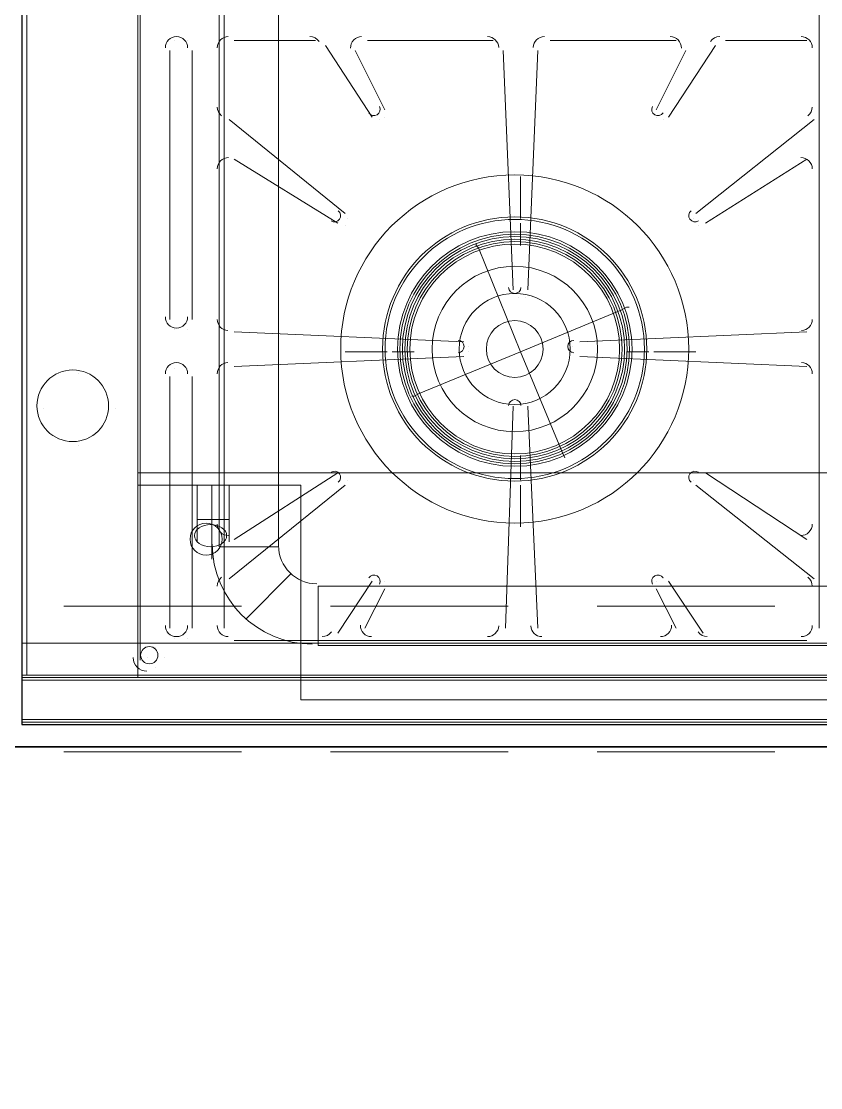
# Model space of a CAD drawing. Header units: millimetres. Extents: x -5841 to 140562, y 1006 to 102310.
# Drawn here: x 98995.4 to 99338, y 14511.2 to 14968.2 of the extents above; entities that cross this region are included whole.
import ezdxf

# ---------------------------------------------------------------- set-up
doc = ezdxf.new("R2010")
doc.units = ezdxf.units.MM
doc.header["$LTSCALE"] = 10
for name, color, linetype in [('PDF18_0', 7, 'Continuous'), ('PDF18_1-EeAa_3D-01', 7, 'Continuous'), ('PDF18_1-Electrical_App-01', 7, 'Continuous')]:
    doc.layers.add(name, color=color, linetype=linetype)
doc.layers.add('PDF18_1-Shape-01', color=140, linetype='Continuous', true_color=0x00bfff)

msp = doc.modelspace()

# ---------------------------------------------------------------- linework, layer by layer
at = {"layer": 'PDF18_0', "lineweight": 25}
msp.add_lwpolyline([(100005.20748, 15294.41859), (100005.20748, 14657.31806), (98984.99998, 14657.31806), (98984.99998, 15294.41859), (97782.76376, 15294.41859), (97782.76376, 14292.2023), (101226.49323, 14292.2023), (101226.49323, 15294.41859)], close=True, dxfattribs=at)
at = {"layer": 'PDF18_0', "color": 0, "lineweight": 0, "true_color": 0x939598}
for points in [[(99089.77233, 14717.64153), (99013.57426, 14717.64153)], [(99204.06944, 14717.64153), (99127.87137, 14717.64153)], [(99318.36654, 14717.64153), (99242.16847, 14717.64153)], [(99013.57426, 14655.20144), (99089.77233, 14655.20144)], [(99127.87137, 14655.20144), (99204.06944, 14655.20144)], [(99242.16847, 14655.20144), (99318.36654, 14655.20144)]]:
    msp.add_lwpolyline(points, dxfattribs=at)
at = {"layer": 'PDF18_1-EeAa_3D-01', "lineweight": 0}
for points in [[(99995.68272, 14688.00894), (98995.58305, 14688.00894), (98995.58305, 14686.95064), (98995.58305, 14685.89233), (98995.58305, 14668.95943), (98995.58305, 14667.90112), (98995.58305, 14666.84281), (98995.58305, 14688.00894), (98995.58305, 15259.49447), (98995.58305, 15263.7277), (98995.58305, 15264.78601), (98995.58305, 14666.84281), (98995.58305, 14688.00894), (98995.58305, 15259.49447), (98997.69966, 15259.49447), (98997.69966, 15264.78601), (98997.69966, 15266.90262)], [(99944.88401, 14701.76693), (99045.32346, 14701.76693), (98995.58305, 14701.76693), (98995.58305, 15266.90262), (99045.32346, 15266.90262), (99045.32346, 14701.76693), (99045.32346, 15242.56157), (99045.32346, 15261.61109), (99045.32346, 15260.55278), (99045.32346, 15248.91141), (99045.32346, 15247.8531), (99045.32346, 14686.95064), (99045.32346, 14688.00894), (99045.32346, 15259.49447), (98997.69966, 15259.49447), (98997.69966, 14688.00894)], [(99045.32346, 15259.49447), (99045.32346, 15264.78601), (99045.32346, 15266.90262), (98997.69966, 15266.90262), (99045.32346, 15266.90262), (99045.32346, 15261.61109), (99045.32346, 14701.76693), (99944.88401, 14701.76693)], [(99046.38176, 14694.35878), (99046.38176, 15241.50326), (99046.38176, 14694.35878)], [(99061.19805, 14959.99372), (99061.19805, 14959.99372)], [(99066.48959, 14959.99372), (99066.48959, 14959.99372)], [(99086.59741, 14959.99372), (99121.52153, 14959.99372), (99086.59741, 14959.99372)], [(99086.59741, 14959.99372), (99086.59741, 14959.99372)], [(99121.52153, 14959.99372), (99121.52153, 14959.99372)], [(99121.52153, 14959.99372), (99121.52153, 14959.99372)], [(99143.74596, 14959.99372), (99197.7196, 14959.99372), (99143.74596, 14959.99372)], [(99143.74596, 14959.99372), (99143.74596, 14959.99372)], [(99197.7196, 14959.99372), (99197.7196, 14959.99372)], [(99197.7196, 14959.99372), (99197.7196, 14959.99372)], [(99222.06065, 14959.99372), (99276.03428, 14959.99372), (99222.06065, 14959.99372)], [(99222.06065, 14959.99372), (99222.06065, 14959.99372)], [(99276.03428, 14959.99372), (99276.03428, 14959.99372)], [(99276.03428, 14959.99372), (99276.03428, 14959.99372)], [(99297.20041, 14959.99372), (99332.12453, 14959.99372), (99297.20041, 14959.99372)], [(99297.20041, 14959.99372), (99297.20041, 14959.99372)], [(99332.12453, 14959.99372), (99332.12453, 14959.99372)], [(99332.12453, 14959.99372), (99332.12453, 14959.99372)], [(99059.08144, 14955.7605), (99059.08144, 14840.40509), (99059.08144, 14955.7605)], [(99059.08144, 14955.7605), (99059.08144, 14955.7605)], [(99059.08144, 14955.7605), (99059.08144, 14955.7605)], [(99068.6062, 14840.40509), (99068.6062, 14955.7605), (99068.6062, 14840.40509)], [(99068.6062, 14955.7605), (99068.6062, 14955.7605)], [(99082.36418, 14955.7605), (99082.36418, 14955.7605)], [(99082.36418, 14955.7605), (99082.36418, 14955.7605)], [(99125.75475, 14957.87711), (99145.86258, 14927.18622), (99125.75475, 14957.87711)], [(99125.75475, 14957.87711), (99125.75475, 14957.87711)], [(99138.45443, 14955.7605), (99138.45443, 14955.7605)], [(99151.15411, 14930.36114), (99138.45443, 14955.7605), (99151.15411, 14930.36114)], [(99138.45443, 14955.7605), (99138.45443, 14955.7605)], [(99201.95282, 14955.7605), (99206.18605, 14853.10476), (99201.95282, 14955.7605)], [(99201.95282, 14955.7605), (99201.95282, 14955.7605)], [(99212.53589, 14853.10476), (99216.76911, 14955.7605), (99212.53589, 14853.10476)], [(99216.76911, 14955.7605), (99216.76911, 14955.7605)], [(99216.76911, 14955.7605), (99216.76911, 14955.7605)], [(99216.76911, 14955.7605), (99216.76911, 14955.7605)], [(99280.26751, 14955.7605), (99267.56783, 14930.36114), (99280.26751, 14955.7605)], [(99272.85936, 14927.18622), (99292.96718, 14957.87711), (99272.85936, 14927.18622)], [(99280.26751, 14955.7605), (99280.26751, 14955.7605)], [(99292.96718, 14957.87711), (99292.96718, 14957.87711)], [(99292.96718, 14957.87711), (99292.96718, 14957.87711)], [(99337.41606, 14955.7605), (99337.41606, 14955.7605)], [(99337.41606, 14955.7605), (99337.41606, 14955.7605)], [(99082.36418, 14930.36114), (99082.36418, 14930.36114)], [(99082.36418, 14930.36114), (99082.36418, 14930.36114)], [(99151.15411, 14930.36114), (99151.15411, 14930.36114)], [(99267.56783, 14930.36114), (99267.56783, 14930.36114)], [(99267.56783, 14930.36114), (99267.56783, 14930.36114)], [(99337.41606, 14930.36114), (99337.41606, 14930.36114)], [(99337.41606, 14930.36114), (99337.41606, 14930.36114)], [(99084.4808, 14926.12792), (99084.4808, 14926.12792)], [(99134.2212, 14885.91227), (99084.4808, 14926.12792), (99134.2212, 14885.91227)], [(99084.4808, 14926.12792), (99084.4808, 14926.12792)], [(99145.86258, 14927.18622), (99145.86258, 14927.18622)], [(99145.86258, 14927.18622), (99145.86258, 14927.18622)], [(99149.0375, 14926.12792), (99149.0375, 14926.12792)], [(99151.15411, 14927.18622), (99151.15411, 14927.18622)], [(99267.56783, 14927.18622), (99267.56783, 14927.18622)], [(99270.74275, 14926.12792), (99270.74275, 14926.12792)], [(99272.85936, 14927.18622), (99272.85936, 14927.18622)], [(99335.29945, 14926.12792), (99284.50073, 14885.91227), (99335.29945, 14926.12792)], [(99335.29945, 14926.12792), (99335.29945, 14926.12792)], [(99086.59741, 14909.19501), (99131.04628, 14881.67904), (99086.59741, 14909.19501)], [(99086.59741, 14909.19501), (99086.59741, 14909.19501)], [(99288.73396, 14881.67904), (99332.12453, 14909.19501), (99288.73396, 14881.67904)], [(99332.12453, 14909.19501), (99332.12453, 14909.19501)], [(99332.12453, 14909.19501), (99332.12453, 14909.19501)], [(99082.36418, 14903.90348), (99082.36418, 14903.90348)], [(99082.36418, 14903.90348), (99082.36418, 14903.90348)], [(99209.36097, 14883.79565), (99209.36097, 14901.78686)], [(99337.41606, 14903.90348), (99337.41606, 14903.90348)], [(99337.41606, 14903.90348), (99337.41606, 14903.90348)], [(99134.2212, 14885.91227), (99134.2212, 14885.91227)], [(99135.27951, 14883.79565), (99135.27951, 14883.79565)], [(99283.44243, 14883.79565), (99283.44243, 14883.79565)], [(99284.50073, 14885.91227), (99284.50073, 14885.91227)], [(99284.50073, 14885.91227), (99284.50073, 14885.91227)], [(99131.04628, 14881.67904), (99131.04628, 14881.67904)], [(99131.04628, 14881.67904), (99131.04628, 14881.67904)], [(99134.2212, 14880.62073), (99134.2212, 14880.62073)], [(99209.36097, 14881.67904), (99209.36097, 14881.67904)], [(99209.36097, 14872.15428), (99209.36097, 14873.21259), (99209.36097, 14874.27089), (99209.36097, 14881.67904)], [(99285.55904, 14880.62073), (99285.55904, 14880.62073)], [(99288.73396, 14881.67904), (99288.73396, 14881.67904)], [(99190.31145, 14873.21259), (99190.31145, 14873.21259)], [(99190.31145, 14873.21259), (99190.31145, 14872.15428), (99191.36976, 14871.09598), (99209.36097, 14826.6471), (99252.75154, 14844.63831), (99254.86815, 14845.69662), (99255.92646, 14845.69662)], [(99206.18605, 14853.10476), (99206.18605, 14853.10476)], [(99206.18605, 14853.10476), (99206.18605, 14853.10476)], [(99208.30266, 14849.92984), (99208.30266, 14849.92984)], [(99211.47758, 14849.92984), (99211.47758, 14849.92984)], [(99212.53589, 14853.10476), (99212.53589, 14853.10476)], [(99255.92646, 14845.69662), (99255.92646, 14845.69662)], [(99059.08144, 14840.40509), (99059.08144, 14840.40509)], [(99061.19805, 14836.17186), (99061.19805, 14836.17186)], [(99066.48959, 14836.17186), (99066.48959, 14836.17186)], [(99068.6062, 14840.40509), (99068.6062, 14840.40509)], [(99068.6062, 14840.40509), (99068.6062, 14840.40509)], [(99082.36418, 14839.34678), (99082.36418, 14839.34678)], [(99082.36418, 14839.34678), (99082.36418, 14839.34678)], [(99337.41606, 14839.34678), (99337.41606, 14839.34678)], [(99337.41606, 14839.34678), (99337.41606, 14839.34678)], [(99086.59741, 14835.11355), (99086.59741, 14835.11355)], [(99086.59741, 14835.11355), (99086.59741, 14835.11355)], [(99185.01992, 14830.88033), (99086.59741, 14835.11355), (99185.01992, 14830.88033)], [(99086.59741, 14835.11355), (99086.59741, 14835.11355)], [(99086.59741, 14835.11355), (99086.59741, 14835.11355)], [(99332.12453, 14835.11355), (99234.76033, 14830.88033), (99332.12453, 14835.11355)], [(99332.12453, 14835.11355), (99332.12453, 14835.11355)], [(99185.01992, 14830.88033), (99185.01992, 14830.88033)], [(99187.13653, 14828.76371), (99187.13653, 14828.76371)], [(99231.58541, 14828.76371), (99231.58541, 14828.76371)], [(99234.76033, 14830.88033), (99234.76033, 14830.88033)], [(99234.76033, 14830.88033), (99234.76033, 14830.88033)], [(99086.59741, 14820.29726), (99185.01992, 14824.53049), (99086.59741, 14820.29726)], [(99152.21242, 14826.6471), (99134.2212, 14826.6471)], [(99134.2212, 14826.6471), (99134.2212, 14826.6471)], [(99152.21242, 14826.6471), (99152.21242, 14826.6471)], [(99154.32903, 14826.6471), (99154.32903, 14826.6471)], [(99163.85379, 14826.6471), (99162.79548, 14826.6471), (99161.73717, 14826.6471), (99154.32903, 14826.6471)], [(99162.79548, 14807.59758), (99163.85379, 14807.59758), (99165.9704, 14808.65589), (99209.36097, 14826.6471), (99227.35218, 14783.25653), (99228.41049, 14781.13992)], [(99185.01992, 14824.53049), (99185.01992, 14824.53049)], [(99185.01992, 14824.53049), (99185.01992, 14824.53049)], [(99187.13653, 14826.6471), (99187.13653, 14826.6471)], [(99231.58541, 14826.6471), (99231.58541, 14826.6471)], [(99234.76033, 14824.53049), (99332.12453, 14820.29726), (99234.76033, 14824.53049)], [(99234.76033, 14824.53049), (99234.76033, 14824.53049)], [(99254.86815, 14826.6471), (99255.92646, 14826.6471), (99256.98476, 14826.6471), (99264.39291, 14826.6471)], [(99254.86815, 14826.6471), (99254.86815, 14826.6471)], [(99255.92646, 14826.6471), (99255.92646, 14826.6471)], [(99256.98476, 14826.6471), (99256.98476, 14826.6471)], [(99264.39291, 14826.6471), (99264.39291, 14826.6471)], [(99264.39291, 14826.6471), (99264.39291, 14826.6471)], [(99266.50952, 14826.6471), (99284.50073, 14826.6471)], [(99061.19805, 14819.23896), (99061.19805, 14819.23896)], [(99066.48959, 14819.23896), (99066.48959, 14819.23896)], [(99086.59741, 14820.29726), (99086.59741, 14820.29726)], [(99332.12453, 14820.29726), (99332.12453, 14820.29726)], [(99332.12453, 14820.29726), (99332.12453, 14820.29726)], [(99332.12453, 14820.29726), (99332.12453, 14820.29726)], [(99332.12453, 14820.29726), (99332.12453, 14820.29726)], [(99019.9241, 14817.12234), (99019.9241, 14817.12234)], [(99059.08144, 14816.06404), (99059.08144, 14708.11677), (99059.08144, 14816.06404)], [(99059.08144, 14816.06404), (99059.08144, 14816.06404)], [(99059.08144, 14816.06404), (99059.08144, 14816.06404)], [(99068.6062, 14708.11677), (99068.6062, 14816.06404), (99068.6062, 14708.11677)], [(99068.6062, 14816.06404), (99068.6062, 14816.06404)], [(99082.36418, 14816.06404), (99082.36418, 14816.06404)], [(99082.36418, 14816.06404), (99082.36418, 14816.06404)], [(99337.41606, 14816.06404), (99337.41606, 14816.06404)], [(99337.41606, 14816.06404), (99337.41606, 14816.06404)], [(99162.79548, 14807.59758), (99162.79548, 14807.59758)], [(99208.30266, 14805.48097), (99208.30266, 14805.48097)], [(99211.47758, 14805.48097), (99211.47758, 14805.48097)], [(99005.10781, 14802.30605), (99005.10781, 14802.30605)], [(99035.7987, 14802.30605), (99035.7987, 14802.30605)], [(99035.7987, 14802.30605), (99035.7987, 14802.30605)], [(99035.7987, 14802.30605), (99035.7987, 14802.30605)], [(99206.18605, 14803.36436), (99203.01113, 14708.11677), (99206.18605, 14803.36436)], [(99206.18605, 14803.36436), (99206.18605, 14803.36436)], [(99212.53589, 14803.36436), (99212.53589, 14803.36436)], [(99216.76911, 14708.11677), (99212.53589, 14803.36436), (99216.76911, 14708.11677)], [(99212.53589, 14803.36436), (99212.53589, 14803.36436)], [(99019.9241, 14786.43145), (99019.9241, 14786.43145)], [(99209.36097, 14782.19823), (99209.36097, 14780.08161), (99209.36097, 14779.02331), (99209.36097, 14771.61516)], [(99227.35218, 14783.25653), (99227.35218, 14783.25653)], [(99228.41049, 14781.13992), (99228.41049, 14781.13992)], [(99228.41049, 14781.13992), (99228.41049, 14781.13992)], [(99045.32346, 14769.49855), (99045.32346, 14774.79008), (99045.32346, 14769.49855)], [(99045.32346, 14774.79008), (99045.32346, 14774.79008)], [(99131.04628, 14774.79008), (99086.59741, 14746.2158), (99131.04628, 14774.79008)], [(99131.04628, 14774.79008), (99131.04628, 14774.79008)], [(99134.2212, 14774.79008), (99134.2212, 14774.79008)], [(99285.55904, 14774.79008), (99285.55904, 14774.79008)], [(99288.73396, 14774.79008), (99288.73396, 14774.79008)], [(99332.12453, 14746.2158), (99288.73396, 14774.79008), (99332.12453, 14746.2158)], [(99288.73396, 14774.79008), (99288.73396, 14774.79008)], [(99115.17169, 14769.49855), (99045.32346, 14769.49855), (99115.17169, 14769.49855)], [(99045.32346, 14769.49855), (99045.32346, 14769.49855)], [(99070.72281, 14745.1575), (99070.72281, 14746.2158), (99070.72281, 14749.39072), (99070.72281, 14754.68226), (99070.72281, 14769.49855)], [(99084.4808, 14745.1575), (99084.4808, 14746.2158), (99084.4808, 14749.39072), (99084.4808, 14754.68226), (99084.4808, 14769.49855)], [(99084.4808, 14769.49855), (99084.4808, 14769.49855)], [(99084.4808, 14729.2829), (99134.2212, 14769.49855), (99084.4808, 14729.2829)], [(99115.17169, 14769.49855), (99115.17169, 14769.49855)], [(99134.2212, 14769.49855), (99134.2212, 14769.49855)], [(99134.2212, 14769.49855), (99134.2212, 14769.49855)], [(99135.27951, 14771.61516), (99135.27951, 14771.61516)], [(99209.36097, 14771.61516), (99209.36097, 14771.61516)], [(99209.36097, 14769.49855), (99209.36097, 14751.50734)], [(99283.44243, 14771.61516), (99283.44243, 14771.61516)], [(99284.50073, 14769.49855), (99335.29945, 14729.2829), (99284.50073, 14769.49855)], [(99284.50073, 14769.49855), (99284.50073, 14769.49855)], [(99077.07265, 14737.74935), (99077.07265, 14739.86596), (99077.07265, 14746.2158), (99077.07265, 14754.68226), (99077.07265, 14752.56564), (99077.07265, 14751.50734)], [(99077.07265, 14754.68226), (99077.07265, 14754.68226)], [(99077.07265, 14751.50734), (99077.07265, 14751.50734)], [(99082.36418, 14751.50734), (99082.36418, 14751.50734)], [(99082.36418, 14751.50734), (99082.36418, 14751.50734)], [(99337.41606, 14751.50734), (99337.41606, 14751.50734)], [(99337.41606, 14751.50734), (99337.41606, 14751.50734)], [(99070.72281, 14745.1575), (99070.72281, 14745.1575)], [(99084.4808, 14745.1575), (99084.4808, 14745.1575)], [(99086.59741, 14746.2158), (99086.59741, 14746.2158)], [(99086.59741, 14746.2158), (99086.59741, 14746.2158)], [(99332.12453, 14746.2158), (99332.12453, 14746.2158)], [(99080.24757, 14743.04088), (99080.24757, 14743.04088)], [(99105.64693, 14743.04088), (99105.64693, 14743.04088)], [(99077.07265, 14737.74935), (99077.07265, 14737.74935)], [(99077.07265, 14737.74935), (99077.07265, 14737.74935)], [(99110.93846, 14731.39951), (99091.88894, 14712.34999)], [(99084.4808, 14729.2829), (99084.4808, 14729.2829)], [(99145.86258, 14728.22459), (99131.04628, 14706.00016), (99145.86258, 14728.22459)], [(99145.86258, 14728.22459), (99145.86258, 14728.22459)], [(99149.0375, 14729.2829), (99149.0375, 14729.2829)], [(99151.15411, 14728.22459), (99151.15411, 14728.22459)], [(99267.56783, 14728.22459), (99267.56783, 14728.22459)], [(99270.74275, 14729.2829), (99270.74275, 14729.2829)], [(99272.85936, 14728.22459), (99272.85936, 14728.22459)], [(99287.67565, 14706.00016), (99272.85936, 14728.22459), (99287.67565, 14706.00016)], [(99272.85936, 14728.22459), (99272.85936, 14728.22459)], [(99335.29945, 14729.2829), (99335.29945, 14729.2829)], [(99335.29945, 14729.2829), (99335.29945, 14729.2829)], [(99082.36418, 14725.04967), (99082.36418, 14725.04967)], [(99082.36418, 14725.04967), (99082.36418, 14725.04967)], [(99122.57983, 14726.10798), (99122.57983, 14726.10798)], [(99142.68766, 14708.11677), (99151.15411, 14725.04967), (99142.68766, 14708.11677)], [(99151.15411, 14725.04967), (99151.15411, 14725.04967)], [(99151.15411, 14725.04967), (99151.15411, 14725.04967)], [(99267.56783, 14725.04967), (99276.03428, 14708.11677), (99267.56783, 14725.04967)], [(99267.56783, 14725.04967), (99267.56783, 14725.04967)], [(99337.41606, 14725.04967), (99337.41606, 14725.04967)], [(99337.41606, 14725.04967), (99337.41606, 14725.04967)], [(99059.08144, 14708.11677), (99059.08144, 14708.11677)], [(99068.6062, 14708.11677), (99068.6062, 14708.11677)], [(99068.6062, 14708.11677), (99068.6062, 14708.11677)], [(99082.36418, 14708.11677), (99082.36418, 14708.11677)], [(99142.68766, 14708.11677), (99142.68766, 14708.11677)], [(99203.01113, 14708.11677), (99203.01113, 14708.11677)], [(99203.01113, 14708.11677), (99203.01113, 14708.11677)], [(99203.01113, 14708.11677), (99203.01113, 14708.11677)], [(99203.01113, 14708.11677), (99203.01113, 14708.11677)], [(99216.76911, 14708.11677), (99216.76911, 14708.11677)], [(99276.03428, 14708.11677), (99276.03428, 14708.11677)], [(99276.03428, 14708.11677), (99276.03428, 14708.11677)], [(99337.41606, 14708.11677), (99337.41606, 14708.11677)], [(99337.41606, 14708.11677), (99337.41606, 14708.11677)], [(99061.19805, 14703.88354), (99061.19805, 14703.88354)], [(99066.48959, 14703.88354), (99066.48959, 14703.88354)], [(99131.04628, 14706.00016), (99131.04628, 14706.00016)], [(99131.04628, 14706.00016), (99131.04628, 14706.00016)], [(99287.67565, 14706.00016), (99287.67565, 14706.00016)], [(98995.58305, 14701.76693), (98995.58305, 14701.76693)], [(98995.58305, 14701.76693), (98995.58305, 14701.76693)], [(99045.32346, 14701.76693), (99045.32346, 14701.76693)], [(99045.32346, 14701.76693), (99045.32346, 14701.76693)], [(99045.32346, 14701.76693), (99045.32346, 14701.76693)], [(99045.32346, 14701.76693), (99045.32346, 14701.76693)], [(99045.32346, 14701.76693), (99045.32346, 14701.76693)], [(99052.7316, 14699.65032), (99052.7316, 14699.65032)], [(99086.59741, 14702.82524), (99086.59741, 14702.82524)], [(99086.59741, 14702.82524), (99086.59741, 14702.82524)], [(99115.17169, 14701.76693), (99115.17169, 14701.76693)], [(99115.17169, 14701.76693), (99115.17169, 14701.76693)], [(99122.57983, 14700.70862), (99122.57983, 14700.70862)], [(99126.81306, 14702.82524), (99126.81306, 14702.82524)], [(99126.81306, 14702.82524), (99126.81306, 14702.82524)], [(99147.97919, 14702.82524), (99147.97919, 14702.82524)], [(99147.97919, 14702.82524), (99147.97919, 14702.82524)], [(99197.7196, 14702.82524), (99197.7196, 14702.82524)], [(99197.7196, 14702.82524), (99197.7196, 14702.82524)], [(99221.00234, 14702.82524), (99221.00234, 14702.82524)], [(99221.00234, 14702.82524), (99221.00234, 14702.82524)], [(99271.80105, 14702.82524), (99271.80105, 14702.82524)], [(99271.80105, 14702.82524), (99271.80105, 14702.82524)], [(99291.90888, 14702.82524), (99291.90888, 14702.82524)], [(99291.90888, 14702.82524), (99291.90888, 14702.82524)], [(99332.12453, 14702.82524), (99332.12453, 14702.82524)], [(99049.55668, 14695.41709), (99049.55668, 14695.41709)], [(99049.55668, 14695.41709), (99049.55668, 14695.41709)], [(99049.55668, 14695.41709), (99049.55668, 14695.41709)], [(99056.96483, 14695.41709), (99056.96483, 14695.41709)], [(99046.38176, 14694.35878), (99046.38176, 14694.35878)], [(99046.38176, 14694.35878), (99046.38176, 14694.35878)], [(99052.7316, 14691.18386), (99052.7316, 14691.18386)], [(98995.58305, 14688.00894), (99995.68272, 14688.00894)], [(98997.69966, 14688.00894), (98995.58305, 14688.00894), (98997.69966, 14688.00894)], [(98995.58305, 14688.00894), (98995.58305, 14688.00894)], [(98995.58305, 14688.00894), (98995.58305, 14688.00894)], [(98995.58305, 14688.00894), (98995.58305, 14688.00894)], [(98995.58305, 14688.00894), (98995.58305, 14688.00894)], [(98995.58305, 14686.95064), (99995.68272, 14686.95064)], [(99995.68272, 14685.89233), (98995.58305, 14685.89233)], [(98995.58305, 14685.89233), (98995.58305, 14685.89233)], [(98997.69966, 14688.00894), (98997.69966, 14688.00894)], [(99045.32346, 14688.00894), (99944.88401, 14688.00894), (99045.32346, 14688.00894)], [(99045.32346, 14688.00894), (99045.32346, 14688.00894)], [(99045.32346, 14688.00894), (99045.32346, 14688.00894)], [(99944.88401, 14686.95064), (99045.32346, 14686.95064), (99944.88401, 14686.95064)], [(99045.32346, 14686.95064), (99045.32346, 14686.95064)], [(99345.88251, 14688.00894), (99051.67329, 14688.00894), (99345.88251, 14688.00894)], [(99051.67329, 14688.00894), (99051.67329, 14688.00894)], [(99115.17169, 14677.42588), (99115.17169, 14677.42588)], [(99115.17169, 14677.42588), (99115.17169, 14677.42588)], [(98995.58305, 14668.95943), (99995.68272, 14668.95943)], [(98995.58305, 14668.95943), (98995.58305, 14668.95943)], [(98995.58305, 14667.90112), (99995.68272, 14667.90112)], [(99995.68272, 14666.84281), (98995.58305, 14666.84281), (99995.68272, 14666.84281)], [(99995.68272, 14666.84281), (98995.58305, 14666.84281), (99995.68272, 14666.84281)], [(98995.58305, 14666.84281), (98995.58305, 14666.84281)], [(98995.58305, 14666.84281), (98995.58305, 14666.84281)], [(98995.58305, 14666.84281), (98995.58305, 14666.84281)]]:
    msp.add_lwpolyline(points, dxfattribs=at)
for points in [[(99045.32346, 14701.76693), (99045.32346, 15266.90262), (98995.58305, 15266.90262), (98995.58305, 14701.76693)], [(99349.05743, 15212.92899), (99349.05743, 14720.81645), (99343.7659, 14726.10798), (99122.57983, 14726.10798), (99122.57983, 14700.70862), (99868.68594, 14700.70862), (99868.68594, 14726.10798), (99646.44157, 14726.10798), (99641.15003, 14720.81645), (99641.15003, 15212.92899), (99646.44157, 15207.63745), (99868.68594, 15207.63745), (99868.68594, 15233.03681), (99122.57983, 15233.03681), (99122.57983, 15207.63745), (99343.7659, 15207.63745)], [(99082.36418, 14708.11677), (99082.36418, 15227.74528), (99082.36418, 15209.75407), (99082.36418, 15184.35471), (99082.36418, 15119.79801), (99082.36418, 15095.45696), (99082.36418, 15030.90026), (99082.36418, 15005.50091), (99082.36418, 14980.10155), (99082.36418, 14955.7605), (99082.36418, 14930.36114), (99082.36418, 14903.90348), (99082.36418, 14839.34678), (99082.36418, 14816.06404), (99082.36418, 14751.50734), (99082.36418, 14725.04967)], [(99337.41606, 15227.74528), (99337.41606, 14708.11677), (99337.41606, 14725.04967), (99337.41606, 14751.50734), (99337.41606, 14816.06404), (99337.41606, 14839.34678), (99337.41606, 14903.90348), (99337.41606, 14930.36114), (99337.41606, 14955.7605), (99337.41606, 14980.10155), (99337.41606, 15005.50091), (99337.41606, 15030.90026), (99337.41606, 15095.45696), (99337.41606, 15119.79801), (99337.41606, 15184.35471), (99337.41606, 15209.75407)], [(99105.64693, 14743.04088), (99105.64693, 15190.70455), (99080.24757, 15190.70455), (99080.24757, 14743.04088)], [(99115.17169, 14769.49855), (99115.17169, 14701.76693), (99907.84328, 14701.76693), (99907.84328, 14769.49855), (99944.88401, 14769.49855), (99944.88401, 14774.79008), (99045.32346, 14774.79008), (99944.88401, 14774.79008), (99944.88401, 14769.49855), (99907.84328, 14769.49855), (99907.84328, 14677.42588), (99115.17169, 14677.42588)], [(99070.72281, 14769.49855), (99072.83943, 14769.49855), (99077.07265, 14769.49855), (99082.36418, 14769.49855), (99084.4808, 14769.49855), (99082.36418, 14769.49855), (99077.07265, 14769.49855), (99072.83943, 14769.49855)], [(99077.07265, 14769.49855), (99077.07265, 14754.68226)], [(99070.72281, 14754.68226), (99072.83943, 14754.68226), (99077.07265, 14754.68226), (99082.36418, 14754.68226), (99084.4808, 14754.68226), (99082.36418, 14754.68226), (99077.07265, 14754.68226), (99072.83943, 14754.68226)], [(99332.12453, 14702.82524), (99086.59741, 14702.82524), (99126.81306, 14702.82524), (99147.97919, 14702.82524), (99197.7196, 14702.82524), (99221.00234, 14702.82524), (99271.80105, 14702.82524), (99291.90888, 14702.82524)], [(99115.17169, 14701.76693), (99907.84328, 14701.76693), (99907.84328, 14677.42588), (99115.17169, 14677.42588)]]:
    msp.add_lwpolyline(points, close=True, dxfattribs=at)
for points in [[(99066.67099, 14956.9157, 0.999999803), (99057.14623, 14956.9157, -0.999999803)], [(99084.13413, 14961.67749, 0.414213791), (99079.37234, 14956.9157, -0.414213791)], [(99123.0305, 14959.54493, 0.251633338), (99119.05892, 14961.67839, -0.251633338)], [(99141.28551, 14961.67826, 0.421447622), (99136.52369, 14956.79903, -0.421447622)], [(99200.01787, 14957.08186, 0.404026098), (99195.25743, 14961.67908, -0.404026098)], [(99219.60163, 14961.67908, 0.404026098), (99214.84119, 14957.08186, -0.404026098)], [(99278.33966, 14956.79904, 0.421447625), (99273.57783, 14961.67828, -0.421447625)], [(99294.74507, 14961.67839, 0.251658429), (99290.77323, 14959.54456, -0.251658429)], [(99334.43165, 14956.9157, 0.414213677), (99329.66986, 14961.67749, -0.414213677)], [(99079.37164, 14931.51481, 0.23086165), (99081.2023, 14927.76218, -0.23086165)], [(99144.3668, 14928.99677, 0.957305837), (99148.8983, 14931.71934, -0.957305837)], [(99265.96075, 14931.71935, 0.957305838), (99270.49225, 14928.99678, -0.957305838)], [(99332.60169, 14927.76218, 0.230861649), (99334.43234, 14931.51481, -0.230861649)], [(99084.27565, 14909.81709, 0.422945486), (99079.37145, 14905.05651, -0.422945486)], [(99334.43252, 14905.05652, 0.422945485), (99329.52832, 14909.81711, -0.422945485)], [(99128.16064, 14882.75425, 0.965694921), (99131.2692, 14887.03249, -0.965694921)], [(99282.53049, 14887.03247, 0.965694917), (99285.63905, 14882.75424, -0.965694917)], [(99204.25784, 14854.16334, 0.965694895), (99209.54615, 14854.16334, -0.965694895)], [(99057.14624, 14841.55598, 0.999999609), (99066.671, 14841.55598, -0.999999609)], [(99079.37075, 14840.49764, 0.404026096), (99083.96797, 14835.7372, -0.404026096)], [(99329.83602, 14835.7372, 0.404026098), (99334.43324, 14840.49764, -0.404026098)], [(99182.65003, 14826.21107, 0.965694901), (99182.65003, 14831.49938, -0.965694901)], [(99232.20903, 14831.49938, 0.96569489), (99232.20903, 14826.21107, -0.96569489)], [(99066.67099, 14817.21385, 0.999999805), (99057.14623, 14817.21385, -0.999999805)], [(99083.96797, 14821.97433, 0.404026097), (99079.37075, 14817.21389, -0.404026097)], [(99334.43324, 14817.21389, 0.404026097), (99329.83602, 14821.97433, -0.404026097)], [(99209.54615, 14803.54711, 0.965694888), (99204.25783, 14803.54711, -0.965694888)], [(99131.26919, 14770.67798, 0.965694909), (99128.16063, 14774.95621, -0.965694909)], [(99285.63904, 14774.9562, 0.965694908), (99282.53048, 14770.67796, -0.965694908)], [(99079.37146, 14752.65393, 0.42294549), (99084.27567, 14747.89335, -0.42294549)], [(99329.52834, 14747.89336, 0.422945487), (99334.43254, 14752.65395, -0.422945487)], [(99081.2023, 14729.94827, 0.23086165), (99079.37164, 14726.19564, -0.23086165)], [(99148.89831, 14727.04941, 0.957305836), (99144.36681, 14729.77198, -0.957305836)], [(99270.49226, 14729.77199, 0.95730583), (99265.96077, 14727.04942, -0.95730583)], [(99334.43234, 14726.19564, 0.230861649), (99332.60169, 14729.94827, -0.230861649)], [(99057.14624, 14709.26228, 0.999999608), (99066.671, 14709.26228, -0.999999608)], [(99079.37234, 14709.26228, 0.414213793), (99084.13413, 14704.50049, -0.414213793)], [(99140.75693, 14709.37894, 0.421447624), (99145.51876, 14704.4997, -0.421447624)], [(99195.25743, 14704.4989, 0.404026096), (99200.01787, 14709.09612, -0.404026096)], [(99213.78181, 14709.09612, 0.404026096), (99218.54225, 14704.4989, -0.404026096)], [(99269.34464, 14704.49972, 0.421447625), (99274.10645, 14709.37895, -0.421447625)], [(99329.66986, 14704.50049, 0.414213562), (99334.43165, 14709.26228, -0.414213562)], [(99124.35153, 14704.49959, 0.251633337), (99128.32311, 14706.63305, -0.251633337)], [(99285.48062, 14706.63342, 0.251658429), (99289.45246, 14704.49959, -0.251658429)], [(99043.38897, 14695.50322, 0.414212578), (99049.20894, 14689.68325, -0.414212578)]]:
    msp.add_lwpolyline(points, format="xyb", close=True, dxfattribs=at)
for centre, radius in [((99206.90199, 14827.79691), 74.6106), ((99206.90199, 14827.79691), 56.61939), ((99206.90199, 14827.79692), 55.56109), ((99206.90199, 14827.79692), 55.56109), ((99206.902, 14827.79693), 50.26955), ((99206.902, 14827.79693), 50.26955), ((99206.90199, 14827.79692), 49.21126), ((99206.902, 14827.79692), 48.15294), ((99206.90199, 14827.79692), 47.09464), ((99206.902, 14827.79692), 47.09464), ((99206.902, 14827.79692), 46.03633), ((99206.90199, 14827.79692), 44.97803), ((99206.90199, 14827.79692), 35.45327), ((99206.902, 14827.79692), 23.81189), ((99206.90199, 14827.79691), 12.17053), ((99017.45759, 14803.45479), 15.34544), ((99017.45759, 14803.45479), 15.34544), ((99074.60829, 14746.30409), 6.87899), ((99074.60829, 14746.30409), 6.87899), ((99050.26402, 14696.56153), 3.70407), ((99050.26402, 14696.56153), 3.70407)]:
    msp.add_circle(centre, radius, dxfattribs=at)
for centre, radius, start, end in [((99120.1144, 14744.18747), 42.86142, 180.0000025, 269.9999975), ((99122.05182, 14743.57118), 16.40489, 180.0039903, 269.9960097)]:
    msp.add_arc(centre, radius, start, end, dxfattribs=at)
for points in [[(99076.5435, 14752.56564), (99072.74434, 14752.56564), (99069.66451, 14750.43353), (99069.66451, 14747.80326)], [(99083.42249, 14747.80326), (99083.42249, 14750.43353), (99080.34265, 14752.56564), (99076.5435, 14752.56564)], [(99069.66451, 14747.80326), (99069.66451, 14745.173), (99072.74434, 14743.04088), (99076.5435, 14743.04088)], [(99076.5435, 14743.04088), (99080.34265, 14743.04088), (99083.42249, 14745.173), (99083.42249, 14747.80326)]]:
    msp.add_open_spline(points, degree=3, dxfattribs=at)
at = {"layer": 'PDF18_1-Electrical_App-01', "lineweight": 25}
msp.add_lwpolyline([(99995.68272, 15266.90262), (98995.58305, 15266.90262), (98995.58305, 14666.84281), (99995.68272, 14666.84281)], close=True, dxfattribs=at)
at = {"layer": 'PDF18_1-Shape-01', "lineweight": 25}
msp.add_lwpolyline([(100005.20748, 15294.41859), (101226.49323, 15294.41859), (101226.49323, 14292.2023), (97782.76376, 14292.2023), (97782.76376, 15294.41859), (98984.99998, 15294.41859), (98984.99998, 14657.31806), (100005.20748, 14657.31806)], close=True, dxfattribs=at)

doc.saveas('drawing.dxf')
